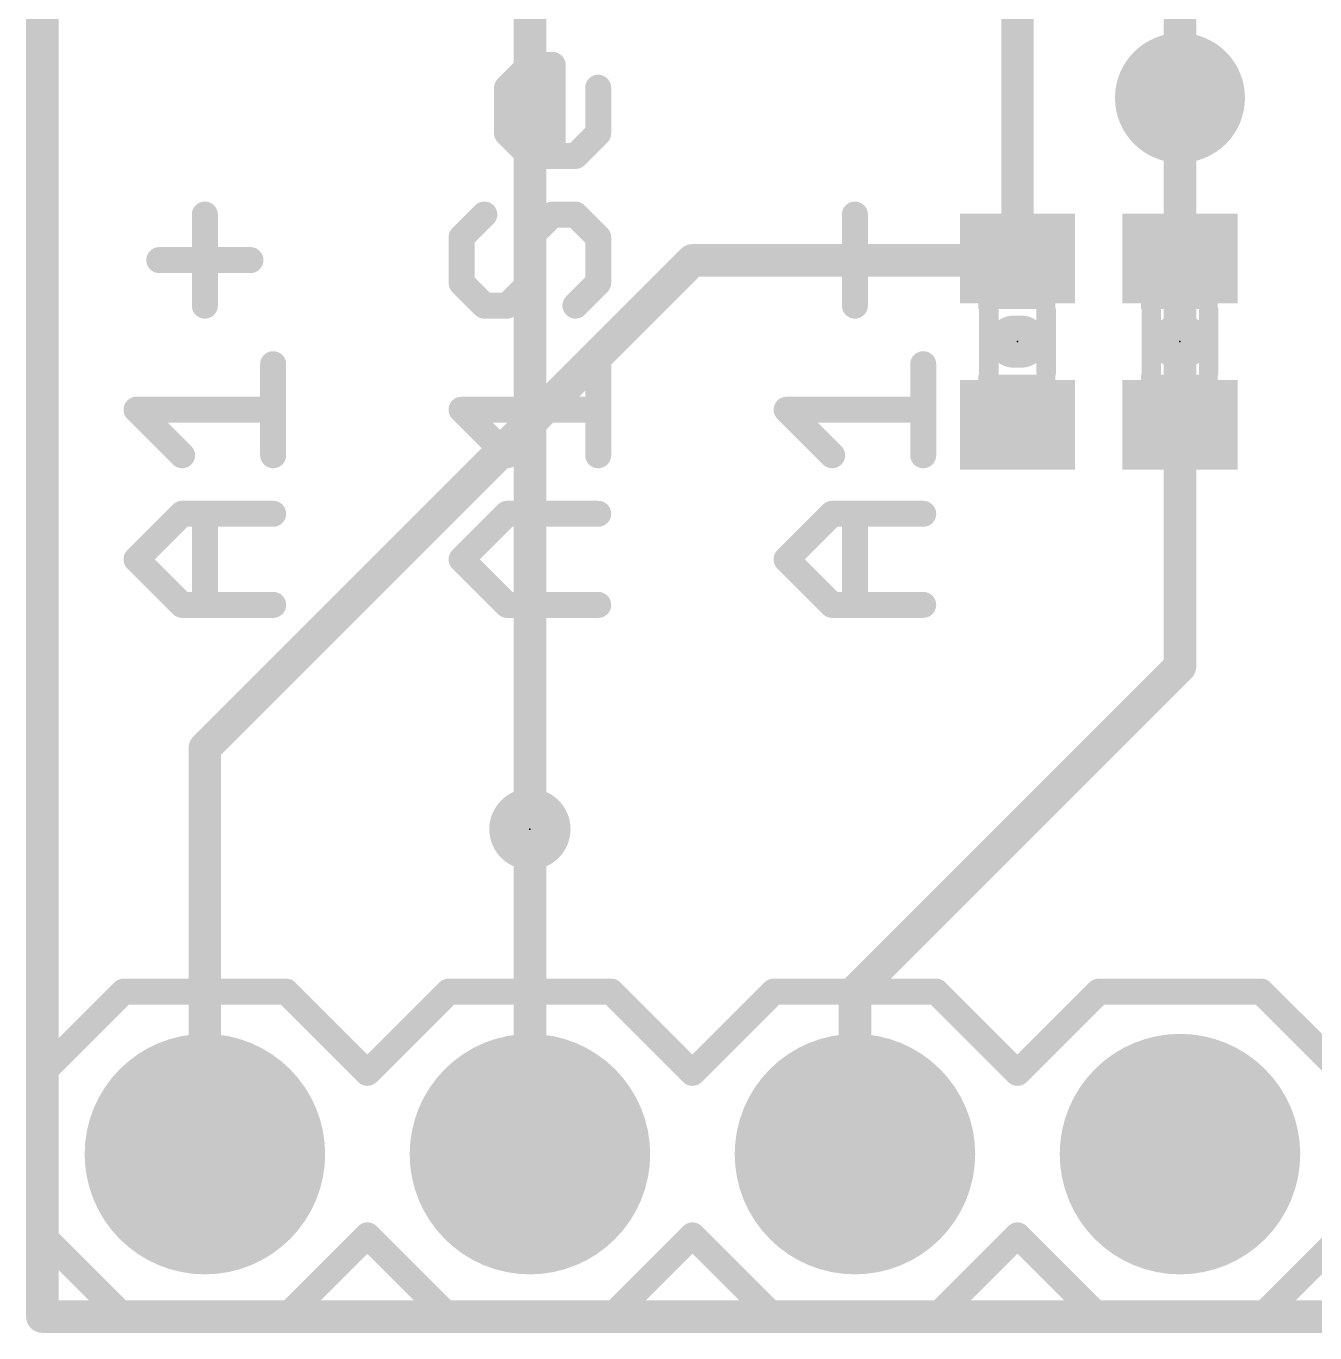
# Model space of a CAD drawing. Extents: x -3.8 to 20.4, y -21.6 to 37.
# Drawn here: x -0.13 to 9.94, y -0.13 to 10.09 of the extents above; entities that cross this region are included whole.
import ezdxf

# ---------------------------------------------------------------- set-up
doc = ezdxf.new("R2010")
doc.units = 0
for name, color, linetype in [('1', 12, 'CONTINUOUS'), ('16', 132, 'CONTINUOUS'), ('17', 110, 'CONTINUOUS'), ('18', 110, 'CONTINUOUS'), ('20', 53, 'CONTINUOUS'), ('21', 41, 'CONTINUOUS'), ('23', 53, 'CONTINUOUS'), ('51', 53, 'CONTINUOUS')]:
    doc.layers.add(name, color=color, linetype=linetype)

# ---------------------------------------------------------------- blocks, each defined once
blk = doc.blocks.new('RECT')
blk.add_solid([(-0.5, -0.5), (0.5, -0.5), (-0.5, 0.5), (0.5, 0.5)])
blk = doc.blocks.new('ROUNDP')
at = {"const_width": 0.5}
blk.add_lwpolyline([(0, -0.25, 1), (0, 0.25, 1), (0, -0.25)], format="xyb", dxfattribs=at)
blk = doc.blocks.new('PIE')
at = {"const_width": 0.5}
blk.add_lwpolyline([(0, -0.25, 1), (0, 0.25, 1), (0, -0.25)], format="xyb", dxfattribs=at)
blk = doc.blocks.new('ROUNDV')
at = {"const_width": 0.5}
blk.add_lwpolyline([(0, -0.25, 1), (0, 0.25, 1), (0, -0.25)], format="xyb", dxfattribs=at)

msp = doc.modelspace()

# ---------------------------------------------------------------- linework, layer by layer
at = {"layer": '1'}
for points, const_width in [([(0, 0), (0, 36.83)], 0.2032), ([(7.62, 10.78), (7.62, 8.27)], 0.254), ([(8.89, 9.525), (8.89, 10.78)], 0.254), ([(8.89, 9.525), (8.89, 8.27)], 0.254), ([(1.27, 4.445), (5.08, 8.255)], 0.254), ([(5.08, 8.255), (7.605, 8.255)], 0.254), ([(7.605, 8.255), (7.62, 8.27)], 0.254), ([(1.27, 1.27), (1.27, 4.445)], 0.254), ([(20.32, 0), (0, 0)], 0.2032)]:
    msp.add_lwpolyline(points, dxfattribs=dict(at, const_width=const_width))
for points, const_width in [([(8.9535, 9.525, 1), (8.8265, 9.525)], 0.127), ([(8.8265, 9.525, 1), (8.9535, 9.525)], 0.127), ([(5.08, 8.3185, 1), (5.08, 8.1915)], 0.127), ([(5.1249, 8.2101, 1), (5.0351, 8.2999)], 0.127), ([(7.6649, 8.2251, 1), (7.5751, 8.3149)], 0.127), ([(7.605, 8.1915, 1), (7.605, 8.3185)], 0.127), ([(7.5601, 8.2999, 1), (7.6499, 8.2101)], 0.127), ([(7.5565, 8.27, 1), (7.6835, 8.27)], 0.127), ([(8.8265, 8.27, 1), (8.9535, 8.27)], 0.127), ([(1.3335, 4.445, 1), (1.2065, 4.445)], 0.127), ([(1.2251, 4.4899, 1), (1.3149, 4.4001)], 0.127), ([(1.2065, 1.27, 1), (1.3335, 1.27)], 0.127), ([(0, 0.0508, 1), (0, -0.0508)], 0.1016), ([(-0.0508, 0, 1), (0.0508, 0)], 0.1016)]:
    msp.add_lwpolyline(points, format="xyb", dxfattribs=dict(at, const_width=const_width))
at = {"layer": '16'}
for points, const_width in [([(0, 0), (0, 36.83)], 0.2032), ([(3.81, 1.27), (3.81, 10.414)], 0.254), ([(8.89, 5.08), (8.89, 9.525)], 0.254), ([(6.35, 2.54), (8.89, 5.08)], 0.254), ([(6.35, 1.27), (6.35, 2.54)], 0.254), ([(20.32, 0), (0, 0)], 0.2032)]:
    msp.add_lwpolyline(points, dxfattribs=dict(at, const_width=const_width))
for points, const_width in [([(8.9535, 9.525, 1), (8.8265, 9.525)], 0.127), ([(8.8265, 5.08, 1), (8.9535, 5.08)], 0.127), ([(8.9349, 5.0351, 1), (8.8451, 5.1249)], 0.127), ([(6.4135, 2.54, 1), (6.2865, 2.54)], 0.127), ([(6.3051, 2.5849, 1), (6.3949, 2.4951)], 0.127), ([(3.7465, 1.27, 1), (3.8735, 1.27)], 0.127), ([(6.2865, 1.27, 1), (6.4135, 1.27)], 0.127), ([(0, 0.0508, 1), (0, -0.0508)], 0.1016), ([(-0.0508, 0, 1), (0.0508, 0)], 0.1016)]:
    msp.add_lwpolyline(points, format="xyb", dxfattribs=dict(at, const_width=const_width))
at = {"layer": '20', "const_width": 0.254}
for points in [[(0, 36.83), (0, 0)], [(0, 0), (20.3, 0)]]:
    msp.add_lwpolyline(points, dxfattribs=at)
at = {"layer": '20', "const_width": 0.127}
for points in [[(0, 0.0635, 1), (0, -0.0635)], [(-0.0635, 0, 1), (0.0635, 0)]]:
    msp.add_lwpolyline(points, format="xyb", dxfattribs=at)
at = {"layer": '21'}
for points, const_width in [([(3.6316, 9.6046), (3.8095, 9.7826)], 0.2032), ([(3.8095, 9.7826), (3.9875, 9.7826)], 0.2032), ([(3.9875, 9.7826), (3.9875, 9.0708)], 0.2032), ([(3.6316, 9.2487), (3.6316, 9.6046)], 0.2032), ([(4.3434, 9.6046), (4.3434, 9.2487)], 0.2032), ([(3.8095, 9.0708), (3.6316, 9.2487)], 0.2032), ([(4.3434, 9.2487), (4.1654, 9.0708)], 0.2032), ([(4.1654, 9.0708), (3.8095, 9.0708)], 0.2032), ([(1.2695, 7.9014), (1.2695, 8.6132)], 0.2032), ([(3.4536, 8.6132), (3.2757, 8.4352)], 0.2032), ([(3.8095, 8.4352), (3.9875, 8.6132)], 0.2032), ([(3.9875, 8.6132), (4.1654, 8.6132)], 0.2032), ([(4.1654, 8.6132), (4.3434, 8.4352)], 0.2032), ([(6.3495, 7.9014), (6.3495, 8.6132)], 0.2032), ([(3.2757, 8.4352), (3.2757, 8.0793)], 0.2032), ([(3.8095, 8.0793), (3.8095, 8.4352)], 0.2032), ([(4.3434, 8.4352), (4.3434, 8.0793)], 0.2032), ([(0.9136, 8.2573), (1.6255, 8.2573)], 0.2032), ([(3.2757, 8.0793), (3.4536, 7.9014)], 0.2032), ([(3.6316, 7.9014), (3.8095, 8.0793)], 0.2032), ([(4.3434, 8.0793), (4.1654, 7.9014)], 0.2032), ([(3.4536, 7.9014), (3.6316, 7.9014)], 0.2032), ([(7.6505, 7.62), (7.5895, 7.62)], 0.4064), ([(8.9205, 7.62), (8.8595, 7.62)], 0.4064), ([(1.8034, 6.732), (1.8034, 7.4438)], 0.2032), ([(4.3434, 6.732), (4.3434, 7.4438)], 0.2032), ([(6.8834, 6.732), (6.8834, 7.4438)], 0.2032), ([(1.0916, 6.732), (0.7357, 7.0879)], 0.2032), ([(0.7357, 7.0879), (1.8034, 7.0879)], 0.2032), ([(3.6316, 6.732), (3.2757, 7.0879)], 0.2032), ([(3.2757, 7.0879), (4.3434, 7.0879)], 0.2032), ([(6.1716, 6.732), (5.8157, 7.0879)], 0.2032), ([(5.8157, 7.0879), (6.8834, 7.0879)], 0.2032), ([(0.7357, 5.9185), (1.0916, 6.2744)], 0.2032), ([(1.0916, 6.2744), (1.8034, 6.2744)], 0.2032), ([(1.2695, 5.5626), (1.2695, 6.2744)], 0.2032), ([(3.2757, 5.9185), (3.6316, 6.2744)], 0.2032), ([(3.6316, 6.2744), (4.3434, 6.2744)], 0.2032), ([(3.8095, 5.5626), (3.8095, 6.2744)], 0.2032), ([(5.8157, 5.9185), (6.1716, 6.2744)], 0.2032), ([(6.1716, 6.2744), (6.8834, 6.2744)], 0.2032), ([(6.3495, 5.5626), (6.3495, 6.2744)], 0.2032), ([(1.0916, 5.5626), (0.7357, 5.9185)], 0.2032), ([(3.6316, 5.5626), (3.2757, 5.9185)], 0.2032), ([(6.1716, 5.5626), (5.8157, 5.9185)], 0.2032), ([(1.8034, 5.5626), (1.0916, 5.5626)], 0.2032), ([(4.3434, 5.5626), (3.6316, 5.5626)], 0.2032), ([(6.8834, 5.5626), (6.1716, 5.5626)], 0.2032), ([(0, 1.905), (0.635, 2.54)], 0.2032), ([(0.635, 2.54), (1.905, 2.54)], 0.2032), ([(2.54, 1.905), (1.905, 2.54)], 0.2032), ([(2.54, 1.905), (3.175, 2.54)], 0.2032), ([(3.175, 2.54), (4.445, 2.54)], 0.2032), ([(5.08, 1.905), (4.445, 2.54)], 0.2032), ([(5.08, 1.905), (5.715, 2.54)], 0.2032), ([(5.715, 2.54), (6.985, 2.54)], 0.2032), ([(6.985, 2.54), (7.62, 1.905)], 0.2032), ([(7.62, 1.905), (8.255, 2.54)], 0.2032), ([(8.255, 2.54), (9.525, 2.54)], 0.2032), ([(9.525, 2.54), (10.16, 1.905)], 0.2032), ([(0, 0.635), (0, 1.905)], 0.2032), ([(0.635, 0), (0, 0.635)], 0.2032), ([(1.905, 0), (2.54, 0.635)], 0.2032), ([(3.175, 0), (2.54, 0.635)], 0.2032), ([(4.445, 0), (5.08, 0.635)], 0.2032), ([(5.715, 0), (5.08, 0.635)], 0.2032), ([(7.62, 0.635), (6.985, 0)], 0.2032), ([(8.255, 0), (7.62, 0.635)], 0.2032), ([(10.16, 0.635), (9.525, 0)], 0.2032), ([(1.905, 0), (0.635, 0)], 0.2032), ([(4.445, 0), (3.175, 0)], 0.2032), ([(6.985, 0), (5.715, 0)], 0.2032), ([(9.525, 0), (8.255, 0)], 0.2032)]:
    msp.add_lwpolyline(points, dxfattribs=dict(at, const_width=const_width))
for points, const_width in [([(3.8095, 9.8334, 1), (3.8095, 9.7318)], 0.1016), ([(3.8455, 9.7467, 1), (3.7736, 9.8185)], 0.1016), ([(4.0383, 9.7826, 1), (3.9367, 9.7826)], 0.1016), ([(3.9875, 9.7318, 1), (3.9875, 9.8334)], 0.1016), ([(3.6824, 9.6046, 1), (3.5808, 9.6046)], 0.1016), ([(4.3942, 9.6046, 1), (4.2926, 9.6046)], 0.1016), ([(3.5957, 9.6406, 1), (3.6675, 9.5687)], 0.1016), ([(3.6675, 9.2847, 1), (3.5957, 9.2128)], 0.1016), ([(3.5808, 9.2487, 1), (3.6824, 9.2487)], 0.1016), ([(4.2926, 9.2487, 1), (4.3942, 9.2487)], 0.1016), ([(4.3793, 9.2128, 1), (4.3075, 9.2847)], 0.1016), ([(3.8095, 9.1216, 1), (3.8095, 9.02)], 0.1016), ([(3.7736, 9.0349, 1), (3.8455, 9.1067)], 0.1016), ([(3.9367, 9.0708, 1), (4.0383, 9.0708)], 0.1016), ([(4.1295, 9.1067, 1), (4.2014, 9.0349)], 0.1016), ([(4.1654, 9.02, 1), (4.1654, 9.1216)], 0.1016), ([(1.3203, 8.6132, 1), (1.2187, 8.6132)], 0.1016), ([(3.4896, 8.5773, 1), (3.4177, 8.6491)], 0.1016), ([(3.9875, 8.664, 1), (3.9875, 8.5624)], 0.1016), ([(4.0234, 8.5773, 1), (3.9516, 8.6491)], 0.1016), ([(4.2014, 8.6491, 1), (4.1295, 8.5773)], 0.1016), ([(4.1654, 8.5624, 1), (4.1654, 8.664)], 0.1016), ([(6.4003, 8.6132, 1), (6.2987, 8.6132)], 0.1016), ([(3.3265, 8.4352, 1), (3.2249, 8.4352)], 0.1016), ([(3.2398, 8.4712, 1), (3.3116, 8.3993)], 0.1016), ([(3.8603, 8.4352, 1), (3.7587, 8.4352)], 0.1016), ([(3.7736, 8.4712, 1), (3.8455, 8.3993)], 0.1016), ([(4.3942, 8.4352, 1), (4.2926, 8.4352)], 0.1016), ([(4.3075, 8.3993, 1), (4.3793, 8.4712)], 0.1016), ([(0.9136, 8.3081, 1), (0.9136, 8.2065)], 0.1016), ([(1.6255, 8.2065, 1), (1.6255, 8.3081)], 0.1016), ([(3.3116, 8.1153, 1), (3.2398, 8.0434)], 0.1016), ([(3.8455, 8.0434, 1), (3.7736, 8.1153)], 0.1016), ([(4.3793, 8.0434, 1), (4.3075, 8.1153)], 0.1016), ([(3.2249, 8.0793, 1), (3.3265, 8.0793)], 0.1016), ([(3.7587, 8.0793, 1), (3.8603, 8.0793)], 0.1016), ([(4.2926, 8.0793, 1), (4.3942, 8.0793)], 0.1016), ([(3.4536, 7.9522, 1), (3.4536, 7.8506)], 0.1016), ([(3.4177, 7.8655, 1), (3.4896, 7.9373)], 0.1016), ([(3.5957, 7.9373, 1), (3.6675, 7.8655)], 0.1016), ([(3.6316, 7.8506, 1), (3.6316, 7.9522)], 0.1016), ([(4.1295, 7.9373, 1), (4.2014, 7.8655)], 0.1016), ([(1.2187, 7.9014, 1), (1.3203, 7.9014)], 0.1016), ([(6.2987, 7.9014, 1), (6.4003, 7.9014)], 0.1016), ([(7.5895, 7.7216, 1), (7.5895, 7.5184)], 0.2032), ([(7.6505, 7.5184, 1), (7.6505, 7.7216)], 0.2032), ([(8.8595, 7.7216, 1), (8.8595, 7.5184)], 0.2032), ([(8.9205, 7.5184, 1), (8.9205, 7.7216)], 0.2032), ([(1.8542, 7.4438, 1), (1.7526, 7.4438)], 0.1016), ([(4.3942, 7.4438, 1), (4.2926, 7.4438)], 0.1016), ([(6.9342, 7.4438, 1), (6.8326, 7.4438)], 0.1016), ([(0.7716, 7.1238, 1), (0.6998, 7.052)], 0.1016), ([(0.7357, 7.1387, 1), (0.7357, 7.0371)], 0.1016), ([(1.8034, 7.0371, 1), (1.8034, 7.1387)], 0.1016), ([(3.3116, 7.1238, 1), (3.2398, 7.052)], 0.1016), ([(3.2757, 7.1387, 1), (3.2757, 7.0371)], 0.1016), ([(4.3434, 7.0371, 1), (4.3434, 7.1387)], 0.1016), ([(5.8516, 7.1238, 1), (5.7798, 7.052)], 0.1016), ([(5.8157, 7.1387, 1), (5.8157, 7.0371)], 0.1016), ([(6.8834, 7.0371, 1), (6.8834, 7.1387)], 0.1016), ([(1.0557, 6.6961, 1), (1.1275, 6.7679)], 0.1016), ([(1.7526, 6.732, 1), (1.8542, 6.732)], 0.1016), ([(3.5957, 6.6961, 1), (3.6675, 6.7679)], 0.1016), ([(4.2926, 6.732, 1), (4.3942, 6.732)], 0.1016), ([(6.1357, 6.6961, 1), (6.2075, 6.7679)], 0.1016), ([(6.8326, 6.732, 1), (6.9342, 6.732)], 0.1016), ([(1.0916, 6.3252, 1), (1.0916, 6.2236)], 0.1016), ([(1.1275, 6.2385, 1), (1.0557, 6.3103)], 0.1016), ([(1.3203, 6.2744, 1), (1.2187, 6.2744)], 0.1016), ([(1.8034, 6.2236, 1), (1.8034, 6.3252)], 0.1016), ([(3.6316, 6.3252, 1), (3.6316, 6.2236)], 0.1016), ([(3.6675, 6.2385, 1), (3.5957, 6.3103)], 0.1016), ([(3.8603, 6.2744, 1), (3.7587, 6.2744)], 0.1016), ([(4.3434, 6.2236, 1), (4.3434, 6.3252)], 0.1016), ([(6.1716, 6.3252, 1), (6.1716, 6.2236)], 0.1016), ([(6.2075, 6.2385, 1), (6.1357, 6.3103)], 0.1016), ([(6.4003, 6.2744, 1), (6.2987, 6.2744)], 0.1016), ([(6.8834, 6.2236, 1), (6.8834, 6.3252)], 0.1016), ([(0.7716, 5.9544, 1), (0.6998, 5.8826)], 0.1016), ([(0.6998, 5.9544, 1), (0.7716, 5.8826)], 0.1016), ([(3.3116, 5.9544, 1), (3.2398, 5.8826)], 0.1016), ([(3.2398, 5.9544, 1), (3.3116, 5.8826)], 0.1016), ([(5.8516, 5.9544, 1), (5.7798, 5.8826)], 0.1016), ([(5.7798, 5.9544, 1), (5.8516, 5.8826)], 0.1016), ([(1.0916, 5.6134, 1), (1.0916, 5.5118)], 0.1016), ([(1.0557, 5.5267, 1), (1.1275, 5.5985)], 0.1016), ([(1.8034, 5.5118, 1), (1.8034, 5.6134)], 0.1016), ([(3.6316, 5.6134, 1), (3.6316, 5.5118)], 0.1016), ([(3.5957, 5.5267, 1), (3.6675, 5.5985)], 0.1016), ([(4.3434, 5.5118, 1), (4.3434, 5.6134)], 0.1016), ([(6.1716, 5.6134, 1), (6.1716, 5.5118)], 0.1016), ([(6.1357, 5.5267, 1), (6.2075, 5.5985)], 0.1016), ([(6.8834, 5.5118, 1), (6.8834, 5.6134)], 0.1016), ([(1.2187, 5.5626, 1), (1.3203, 5.5626)], 0.1016), ([(3.7587, 5.5626, 1), (3.8603, 5.5626)], 0.1016), ([(6.2987, 5.5626, 1), (6.4003, 5.5626)], 0.1016), ([(0.635, 2.5908, 1), (0.635, 2.4892)], 0.1016), ([(0.6709, 2.5041, 1), (0.5991, 2.5759)], 0.1016), ([(1.9409, 2.5759, 1), (1.8691, 2.5041)], 0.1016), ([(1.905, 2.4892, 1), (1.905, 2.5908)], 0.1016), ([(3.175, 2.5908, 1), (3.175, 2.4892)], 0.1016), ([(3.2109, 2.5041, 1), (3.1391, 2.5759)], 0.1016), ([(4.4809, 2.5759, 1), (4.4091, 2.5041)], 0.1016), ([(4.445, 2.4892, 1), (4.445, 2.5908)], 0.1016), ([(5.715, 2.5908, 1), (5.715, 2.4892)], 0.1016), ([(5.7509, 2.5041, 1), (5.6791, 2.5759)], 0.1016), ([(7.0209, 2.5759, 1), (6.9491, 2.5041)], 0.1016), ([(6.985, 2.4892, 1), (6.985, 2.5908)], 0.1016), ([(8.255, 2.5908, 1), (8.255, 2.4892)], 0.1016), ([(8.2909, 2.5041, 1), (8.2191, 2.5759)], 0.1016), ([(9.5609, 2.5759, 1), (9.4891, 2.5041)], 0.1016), ([(9.525, 2.4892, 1), (9.525, 2.5908)], 0.1016), ([(0.0508, 1.905, 1), (-0.0508, 1.905)], 0.1016), ([(-0.0359, 1.9409, 1), (0.0359, 1.8691)], 0.1016), ([(2.5041, 1.9409, 1), (2.5759, 1.8691)], 0.1016), ([(2.5041, 1.8691, 1), (2.5759, 1.9409)], 0.1016), ([(5.0441, 1.9409, 1), (5.1159, 1.8691)], 0.1016), ([(5.0441, 1.8691, 1), (5.1159, 1.9409)], 0.1016), ([(7.5841, 1.9409, 1), (7.6559, 1.8691)], 0.1016), ([(7.5841, 1.8691, 1), (7.6559, 1.9409)], 0.1016), ([(0.0359, 0.6709, 1), (-0.0359, 0.5991)], 0.1016), ([(2.5759, 0.6709, 1), (2.5041, 0.5991)], 0.1016), ([(2.5759, 0.5991, 1), (2.5041, 0.6709)], 0.1016), ([(5.1159, 0.6709, 1), (5.0441, 0.5991)], 0.1016), ([(5.1159, 0.5991, 1), (5.0441, 0.6709)], 0.1016), ([(7.6559, 0.6709, 1), (7.5841, 0.5991)], 0.1016), ([(7.6559, 0.5991, 1), (7.5841, 0.6709)], 0.1016), ([(-0.0508, 0.635, 1), (0.0508, 0.635)], 0.1016), ([(0.635, 0.0508, 1), (0.635, -0.0508)], 0.1016), ([(0.5991, -0.0359, 1), (0.6709, 0.0359)], 0.1016), ([(1.8691, 0.0359, 1), (1.9409, -0.0359)], 0.1016), ([(1.905, -0.0508, 1), (1.905, 0.0508)], 0.1016), ([(3.175, 0.0508, 1), (3.175, -0.0508)], 0.1016), ([(3.1391, -0.0359, 1), (3.2109, 0.0359)], 0.1016), ([(4.4091, 0.0359, 1), (4.4809, -0.0359)], 0.1016), ([(4.445, -0.0508, 1), (4.445, 0.0508)], 0.1016), ([(5.715, 0.0508, 1), (5.715, -0.0508)], 0.1016), ([(5.6791, -0.0359, 1), (5.7509, 0.0359)], 0.1016), ([(6.9491, 0.0359, 1), (7.0209, -0.0359)], 0.1016), ([(6.985, -0.0508, 1), (6.985, 0.0508)], 0.1016), ([(8.255, 0.0508, 1), (8.255, -0.0508)], 0.1016), ([(8.2191, -0.0359, 1), (8.2909, 0.0359)], 0.1016), ([(9.4891, 0.0359, 1), (9.5609, -0.0359)], 0.1016), ([(9.525, -0.0508, 1), (9.525, 0.0508)], 0.1016)]:
    msp.add_lwpolyline(points, format="xyb", dxfattribs=dict(at, const_width=const_width))
at = {"layer": '23'}
for p in [(7.62, 7.62), (8.89, 7.62), (3.81, 3.81)]:
    msp.add_point(p, dxfattribs=at)
at = {"layer": '51', "const_width": 0.1524}
for points in [[(7.396, 7.375), (7.396, 7.865)], [(7.844, 7.865), (7.844, 7.375)], [(8.666, 7.375), (8.666, 7.865)], [(9.114, 7.865), (9.114, 7.375)]]:
    msp.add_lwpolyline(points, dxfattribs=at)
at = {"layer": '51', "const_width": 0.0762}
for points in [[(7.4341, 7.865, 1), (7.3579, 7.865)], [(7.8821, 7.865, 1), (7.8059, 7.865)], [(8.7041, 7.865, 1), (8.6279, 7.865)], [(9.1521, 7.865, 1), (9.0759, 7.865)], [(7.3579, 7.375, 1), (7.4341, 7.375)], [(7.8059, 7.375, 1), (7.8821, 7.375)], [(8.6279, 7.375, 1), (8.7041, 7.375)], [(9.0759, 7.375, 1), (9.1521, 7.375)]]:
    msp.add_lwpolyline(points, format="xyb", dxfattribs=at)

# ---------------------------------------------------------------- block references
at = {"layer": '1', "xscale": 0.7, "yscale": 0.9, "rotation": 270}
for p in [(7.62, 8.27), (8.89, 8.27), (7.62, 6.97), (8.89, 6.97)]:
    msp.add_blockref('RECT', p, dxfattribs=at)
at = {"layer": '1', "xscale": 0.635, "yscale": 0.635}
msp.add_blockref('PIE', (3.81, 3.81), dxfattribs=at)
at = {"layer": '17', "xscale": 1.8796, "yscale": 1.8796, "rotation": 270}
for p in [(1.27, 1.27), (1.27, 1.27), (3.81, 1.27), (3.81, 1.27), (6.35, 1.27), (6.35, 1.27), (8.89, 1.27), (8.89, 1.27)]:
    msp.add_blockref('ROUNDP', p, dxfattribs=at)
at = {"layer": '18', "xscale": 1.016, "yscale": 1.016}
msp.add_blockref('ROUNDV', (8.89, 9.525), dxfattribs=at)
msp.add_blockref('ROUNDV', (8.89, 9.525), dxfattribs=at)
at = {"layer": '51'}
for p, xscale, yscale, rotation in [((7.6152, 8.024), 0.3, 0.5999, 270), ((8.8852, 8.024), 0.3, 0.5999, 270), ((7.6152, 7.2112), 0.3, 0.5999, 270), ((8.8852, 7.2112), 0.3, 0.5999, 270), ((1.27, 1.27), 0.508, 0.508, 180), ((3.81, 1.27), 0.508, 0.508, 180), ((6.35, 1.27), 0.508, 0.508, 180), ((8.89, 1.27), 0.508, 0.508, 180)]:
    msp.add_blockref('RECT', p, dxfattribs=dict(at, xscale=xscale, yscale=yscale, rotation=rotation))

doc.saveas('drawing.dxf')
